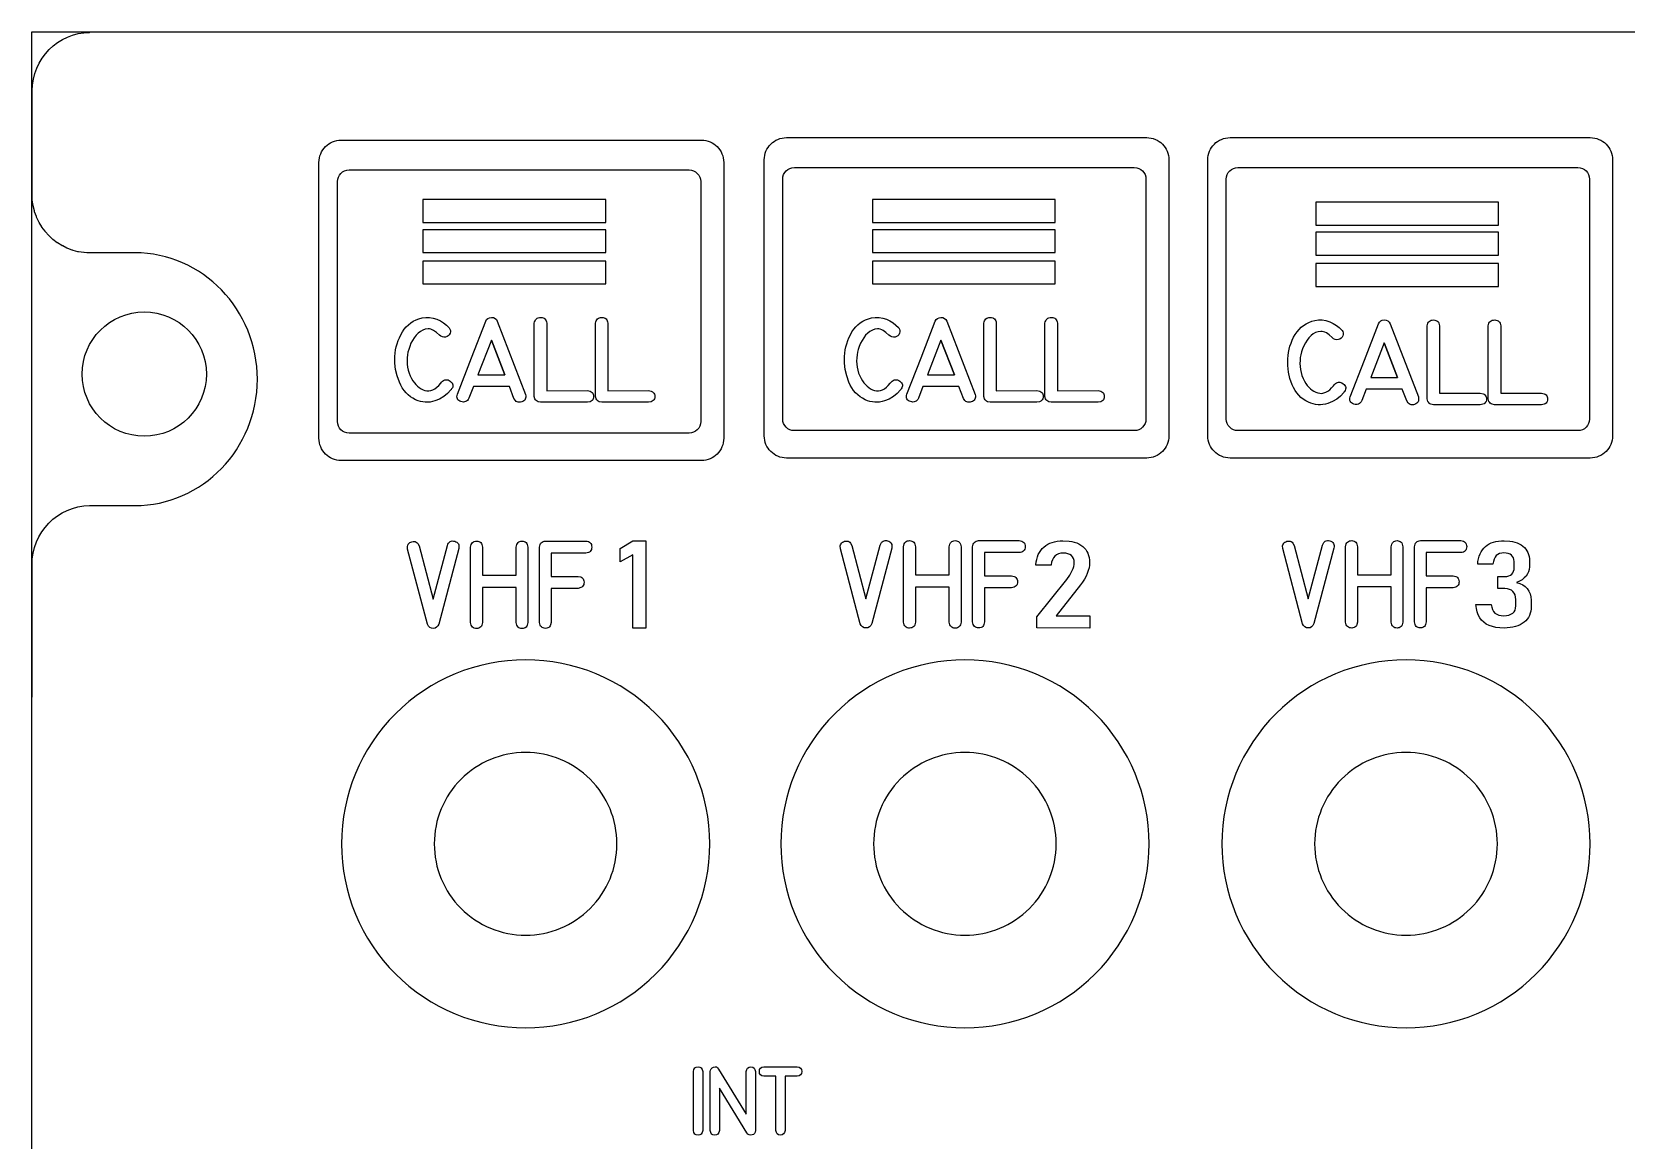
# Model space of a CAD drawing. Extents: x 27 to 704, y 10 to 614.
# Drawn here: x 559.3 to 623.1, y 569.1 to 613.5 of the extents above; entities that cross this region are included whole.
import ezdxf

# ---------------------------------------------------------------- set-up
doc = ezdxf.new("R2010")
doc.units = 0
for name, color, linetype in [('_BACKPANEL', 5, 'CONTINUOUS'), ('_ENGRAVING', 105, 'CONTINUOUS'), ('_LABELS', 30, 'CONTINUOUS'), ('_TOPLAYER', 1, 'CONTINUOUS')]:
    doc.layers.add(name, color=color, linetype=linetype)

msp = doc.modelspace()

# ---------------------------------------------------------------- linework, layer by layer
at = {"layer": '_BACKPANEL'}
for points in [[(704.251, 555.656), (704.251, 537.553), (704.251, 527.854), (559.251, 527.854), (559.251, 537.553), (559.251, 556.036), (559.251, 573.895), (559.251, 589.238), (559.251, 598.937), (559.251, 608.636), (559.251, 613.485), (704.251, 613.485), (704.251, 608.636), (704.251, 598.937), (704.251, 589.238), (704.251, 574.845)], [(571.639, 609.15), (586.06, 609.15), (586.151, 609.146), (586.24, 609.132), (586.326, 609.11), (586.408, 609.08), (586.486, 609.043), (586.559, 608.998), (586.628, 608.946), (586.692, 608.889), (586.749, 608.825), (586.801, 608.757), (586.845, 608.683), (586.883, 608.605), (586.913, 608.523), (586.935, 608.437), (586.949, 608.349), (586.953, 608.257), (586.953, 597.206), (586.949, 597.115), (586.935, 597.026), (586.913, 596.941), (586.883, 596.859), (586.845, 596.781), (586.801, 596.707), (586.749, 596.638), (586.692, 596.575), (586.628, 596.517), (586.559, 596.466), (586.486, 596.421), (586.408, 596.384), (586.326, 596.354), (586.24, 596.332), (586.151, 596.318), (586.06, 596.313), (571.639, 596.313), (571.548, 596.318), (571.459, 596.332), (571.373, 596.354), (571.291, 596.384), (571.213, 596.421), (571.14, 596.466), (571.071, 596.517), (571.008, 596.575), (570.95, 596.638), (570.899, 596.707), (570.854, 596.781), (570.816, 596.859), (570.786, 596.941), (570.764, 597.026), (570.751, 597.115), (570.746, 597.206), (570.746, 608.257), (570.751, 608.349), (570.764, 608.437), (570.786, 608.523), (570.816, 608.605), (570.854, 608.683), (570.899, 608.757), (570.95, 608.825), (571.008, 608.889), (571.071, 608.946), (571.14, 608.998), (571.213, 609.043), (571.291, 609.08), (571.373, 609.11), (571.459, 609.132), (571.548, 609.146)], [(589.468, 609.251), (603.889, 609.251), (603.98, 609.246), (604.069, 609.232), (604.155, 609.21), (604.237, 609.18), (604.315, 609.143), (604.388, 609.098), (604.457, 609.047), (604.521, 608.989), (604.578, 608.926), (604.63, 608.857), (604.674, 608.783), (604.712, 608.705), (604.742, 608.623), (604.764, 608.537), (604.778, 608.449), (604.782, 608.358), (604.782, 597.307), (604.778, 597.215), (604.764, 597.127), (604.742, 597.041), (604.712, 596.959), (604.674, 596.881), (604.63, 596.807), (604.578, 596.739), (604.521, 596.675), (604.457, 596.618), (604.388, 596.566), (604.315, 596.521), (604.237, 596.484), (604.155, 596.454), (604.069, 596.432), (603.98, 596.418), (603.889, 596.414), (589.468, 596.414), (589.377, 596.418), (589.288, 596.432), (589.202, 596.454), (589.12, 596.484), (589.042, 596.521), (588.969, 596.566), (588.9, 596.618), (588.837, 596.675), (588.779, 596.739), (588.728, 596.807), (588.683, 596.881), (588.645, 596.959), (588.615, 597.041), (588.593, 597.127), (588.58, 597.215), (588.575, 597.307), (588.575, 608.358), (588.58, 608.449), (588.593, 608.537), (588.615, 608.623), (588.645, 608.705), (588.683, 608.783), (588.728, 608.857), (588.779, 608.926), (588.837, 608.989), (588.9, 609.047), (588.969, 609.098), (589.042, 609.143), (589.12, 609.18), (589.202, 609.21), (589.288, 609.232), (589.377, 609.246)], [(607.23, 609.251), (621.651, 609.251), (621.742, 609.246), (621.831, 609.232), (621.917, 609.21), (621.999, 609.18), (622.077, 609.143), (622.15, 609.098), (622.219, 609.047), (622.283, 608.989), (622.34, 608.926), (622.392, 608.857), (622.436, 608.783), (622.474, 608.705), (622.504, 608.623), (622.526, 608.537), (622.54, 608.449), (622.544, 608.358), (622.544, 597.307), (622.54, 597.215), (622.526, 597.127), (622.504, 597.041), (622.474, 596.959), (622.436, 596.881), (622.392, 596.807), (622.34, 596.739), (622.283, 596.675), (622.219, 596.618), (622.15, 596.566), (622.077, 596.521), (621.999, 596.484), (621.917, 596.454), (621.831, 596.432), (621.742, 596.418), (621.651, 596.414), (607.23, 596.414), (607.139, 596.418), (607.05, 596.432), (606.964, 596.454), (606.882, 596.484), (606.804, 596.521), (606.731, 596.566), (606.662, 596.618), (606.599, 596.675), (606.541, 596.739), (606.49, 596.807), (606.445, 596.881), (606.407, 596.959), (606.377, 597.041), (606.355, 597.127), (606.342, 597.215), (606.337, 597.307), (606.337, 608.358), (606.342, 608.449), (606.355, 608.537), (606.377, 608.623), (606.407, 608.705), (606.445, 608.783), (606.49, 608.857), (606.541, 608.926), (606.599, 608.989), (606.662, 609.047), (606.731, 609.098), (606.804, 609.143), (606.882, 609.18), (606.964, 609.21), (607.05, 609.232), (607.139, 609.246)], [(561.263, 599.776), (561.276, 600.03), (561.313, 600.277), (561.375, 600.516), (561.458, 600.744), (561.563, 600.962), (561.688, 601.167), (561.831, 601.358), (561.992, 601.535), (562.168, 601.696), (562.36, 601.839), (562.565, 601.964), (562.782, 602.068), (563.011, 602.152), (563.25, 602.213), (563.497, 602.251), (563.751, 602.264), (564.005, 602.251), (564.252, 602.213), (564.491, 602.152), (564.719, 602.068), (564.937, 601.964), (565.142, 601.839), (565.334, 601.696), (565.51, 601.535), (565.671, 601.358), (565.814, 601.167), (565.939, 600.962), (566.044, 600.744), (566.127, 600.516), (566.189, 600.277), (566.226, 600.03), (566.239, 599.776), (566.226, 599.521), (566.189, 599.274), (566.127, 599.036), (566.044, 598.807), (565.939, 598.59), (565.814, 598.385), (565.671, 598.193), (565.51, 598.016), (565.334, 597.856), (565.142, 597.713), (564.937, 597.588), (564.719, 597.483), (564.491, 597.399), (564.252, 597.338), (564.005, 597.3), (563.751, 597.288), (563.497, 597.3), (563.25, 597.338), (563.011, 597.399), (562.782, 597.483), (562.565, 597.588), (562.36, 597.713), (562.168, 597.856), (561.992, 598.016), (561.831, 598.193), (561.688, 598.385), (561.563, 598.59), (561.458, 598.807), (561.375, 599.036), (561.313, 599.274), (561.276, 599.521)]]:
    msp.add_lwpolyline(points, close=True, dxfattribs=at)
for points in [[(579.02, 584.617, 0.414214), (575.362, 580.959, 0.414214), (579.02, 577.301, 0.414214), (582.678, 580.959, 0.414214)], [(596.611, 584.617, 0.414214), (592.953, 580.959, 0.414214), (596.611, 577.301, 0.414214), (600.269, 580.959, 0.414214)], [(614.273, 584.617, 0.414214), (610.615, 580.959, 0.414214), (614.273, 577.301, 0.414214), (617.931, 580.959, 0.414214)]]:
    msp.add_lwpolyline(points, format="xyb", close=True, dxfattribs=at)
at = {"layer": '_ENGRAVING'}
for points in [[(574.296, 592.765), (574.295, 592.875), (574.305, 592.921), (574.323, 592.961), (574.347, 592.995), (574.38, 593.024), (574.419, 593.046), (574.466, 593.063), (574.515, 593.072), (574.56, 593.073), (574.601, 593.064), (574.639, 593.047), (574.673, 593.021), (574.704, 592.986), (574.754, 592.89), (575.319, 590.757), (575.888, 592.911), (575.911, 592.964), (575.939, 593.008), (575.97, 593.043), (576.005, 593.068), (576.044, 593.085), (576.086, 593.092), (576.133, 593.09), (576.183, 593.079), (576.232, 593.061), (576.272, 593.037), (576.304, 593.009), (576.328, 592.975), (576.345, 592.935), (576.353, 592.891), (576.353, 592.841), (576.344, 592.786), (575.546, 589.765), (575.507, 589.688), (575.456, 589.633), (575.394, 589.6), (575.321, 589.588), (575.247, 589.599), (575.185, 589.63), (575.133, 589.684), (575.091, 589.758)], [(576.816, 589.823), (576.816, 592.846), (576.844, 592.953), (576.867, 592.995), (576.895, 593.029), (576.928, 593.056), (576.967, 593.074), (577.011, 593.085), (577.061, 593.088), (577.11, 593.083), (577.154, 593.071), (577.191, 593.052), (577.223, 593.025), (577.248, 592.991), (577.268, 592.95), (577.289, 592.846), (577.289, 591.716), (578.64, 591.716), (578.64, 592.846), (578.668, 592.951), (578.689, 592.993), (578.717, 593.027), (578.749, 593.053), (578.786, 593.072), (578.829, 593.084), (578.877, 593.088), (578.925, 593.084), (578.968, 593.073), (579.005, 593.054), (579.038, 593.028), (579.065, 592.994), (579.087, 592.952), (579.116, 592.846), (579.116, 589.823), (579.087, 589.718), (579.065, 589.677), (579.038, 589.643), (579.005, 589.617), (578.968, 589.598), (578.925, 589.587), (578.877, 589.583), (578.829, 589.587), (578.786, 589.599), (578.749, 589.617), (578.717, 589.644), (578.689, 589.677), (578.668, 589.719), (578.64, 589.823), (578.64, 591.23), (577.289, 591.23), (577.289, 589.823), (577.268, 589.72), (577.248, 589.679), (577.223, 589.646), (577.191, 589.619), (577.154, 589.6), (577.11, 589.589), (577.061, 589.584), (577.011, 589.587), (576.967, 589.598), (576.928, 589.616), (576.895, 589.642), (576.867, 589.676), (576.844, 589.717)], [(579.572, 589.83), (579.572, 592.846), (579.599, 592.946), (579.62, 592.986), (579.647, 593.019), (579.68, 593.046), (579.718, 593.067), (579.761, 593.081), (579.811, 593.089), (581.435, 593.089), (581.489, 593.081), (581.537, 593.066), (581.577, 593.046), (581.61, 593.019), (581.635, 592.985), (581.653, 592.945), (581.664, 592.899), (581.668, 592.847), (581.664, 592.794), (581.653, 592.748), (581.635, 592.709), (581.609, 592.676), (581.575, 592.649), (581.535, 592.629), (581.487, 592.615), (581.431, 592.608), (580.044, 592.608), (580.044, 591.673), (581.126, 591.673), (581.227, 591.652), (581.268, 591.633), (581.3, 591.607), (581.326, 591.575), (581.345, 591.537), (581.356, 591.493), (581.361, 591.442), (581.358, 591.392), (581.347, 591.347), (581.329, 591.307), (581.304, 591.273), (581.271, 591.245), (581.23, 591.222), (581.126, 591.193), (580.044, 591.193), (580.044, 589.83), (580.023, 589.727), (580.004, 589.686), (579.979, 589.652), (579.947, 589.626), (579.91, 589.607), (579.866, 589.595), (579.816, 589.591), (579.767, 589.594), (579.722, 589.605), (579.683, 589.623), (579.65, 589.649), (579.622, 589.683), (579.6, 589.724)], [(583.832, 589.604), (583.309, 589.604), (583.309, 592.534), (582.808, 592.253), (582.808, 592.792), (583.309, 593.099), (583.832, 593.099)], [(591.623, 592.782), (591.622, 592.892), (591.632, 592.938), (591.65, 592.978), (591.675, 593.012), (591.707, 593.041), (591.747, 593.063), (591.794, 593.08), (591.843, 593.089), (591.888, 593.089), (591.93, 593.081), (591.968, 593.064), (592.002, 593.038), (592.032, 593.003), (592.083, 592.907), (592.65, 590.774), (593.221, 592.928), (593.244, 592.981), (593.272, 593.025), (593.303, 593.059), (593.338, 593.085), (593.377, 593.102), (593.42, 593.109), (593.467, 593.107), (593.517, 593.096), (593.566, 593.078), (593.606, 593.054), (593.639, 593.025), (593.663, 592.991), (593.679, 592.952), (593.687, 592.908), (593.687, 592.858), (593.679, 592.803), (592.878, 589.782), (592.838, 589.705), (592.787, 589.65), (592.725, 589.617), (592.652, 589.605), (592.578, 589.616), (592.515, 589.647), (592.463, 589.701), (592.421, 589.775)], [(594.152, 589.84), (594.152, 592.863), (594.181, 592.97), (594.203, 593.012), (594.231, 593.046), (594.265, 593.072), (594.304, 593.091), (594.348, 593.102), (594.398, 593.104), (594.448, 593.1), (594.491, 593.088), (594.529, 593.068), (594.561, 593.042), (594.586, 593.008), (594.606, 592.967), (594.627, 592.863), (594.627, 591.733), (595.983, 591.733), (595.983, 592.863), (596.011, 592.968), (596.033, 593.01), (596.06, 593.044), (596.092, 593.07), (596.13, 593.089), (596.173, 593.101), (596.221, 593.104), (596.269, 593.101), (596.312, 593.09), (596.35, 593.071), (596.383, 593.044), (596.41, 593.01), (596.432, 592.969), (596.461, 592.863), (596.461, 589.84), (596.432, 589.735), (596.41, 589.694), (596.383, 589.66), (596.35, 589.634), (596.312, 589.615), (596.269, 589.604), (596.221, 589.6), (596.173, 589.604), (596.13, 589.616), (596.092, 589.634), (596.06, 589.661), (596.033, 589.694), (596.011, 589.736), (595.983, 589.84), (595.983, 591.247), (594.627, 591.247), (594.627, 589.84), (594.606, 589.737), (594.586, 589.696), (594.561, 589.663), (594.529, 589.636), (594.491, 589.617), (594.448, 589.606), (594.398, 589.601), (594.348, 589.604), (594.304, 589.615), (594.265, 589.633), (594.231, 589.659), (594.203, 589.693), (594.181, 589.734)], [(596.919, 589.847), (596.919, 592.863), (596.945, 592.962), (596.967, 593.003), (596.994, 593.036), (597.027, 593.063), (597.065, 593.084), (597.109, 593.098), (597.158, 593.105), (598.788, 593.105), (598.843, 593.097), (598.891, 593.083), (598.931, 593.063), (598.964, 593.035), (598.99, 593.002), (599.008, 592.962), (599.019, 592.916), (599.022, 592.863), (599.019, 592.811), (599.008, 592.765), (598.989, 592.725), (598.963, 592.692), (598.93, 592.666), (598.889, 592.646), (598.841, 592.632), (598.785, 592.625), (597.392, 592.625), (597.392, 591.69), (598.479, 591.69), (598.58, 591.669), (598.621, 591.65), (598.654, 591.624), (598.68, 591.592), (598.698, 591.554), (598.71, 591.51), (598.714, 591.459), (598.711, 591.409), (598.701, 591.363), (598.683, 591.324), (598.657, 591.29), (598.624, 591.262), (598.583, 591.239), (598.479, 591.21), (597.392, 591.21), (597.392, 589.847), (597.372, 589.744), (597.352, 589.703), (597.327, 589.669), (597.295, 589.643), (597.258, 589.624), (597.214, 589.612), (597.164, 589.608), (597.114, 589.611), (597.07, 589.622), (597.031, 589.64), (596.997, 589.666), (596.969, 589.7), (596.947, 589.741)], [(600.536, 593.098), (600.779, 593.084), (600.89, 593.066), (600.992, 593.041), (601.088, 593.01), (601.175, 592.971), (601.255, 592.925), (601.327, 592.872), (601.392, 592.813), (601.448, 592.748), (601.496, 592.676), (601.535, 592.599), (601.565, 592.515), (601.587, 592.424), (601.6, 592.328), (601.604, 592.225), (601.604, 592.218), (601.598, 592.118), (601.581, 592.013), (601.552, 591.905), (601.512, 591.792), (601.46, 591.678), (601.398, 591.563), (601.325, 591.447), (601.241, 591.331), (600.267, 590.092), (601.615, 590.092), (601.615, 589.604), (599.49, 589.605), (599.49, 590.052), (600.692, 591.545), (600.818, 591.727), (600.911, 591.902), (600.944, 591.987), (600.967, 592.067), (600.981, 592.144), (600.986, 592.216), (600.986, 592.225), (600.979, 592.312), (600.958, 592.389), (600.923, 592.454), (600.874, 592.508), (600.812, 592.551), (600.737, 592.581), (600.65, 592.6), (600.55, 592.606), (600.449, 592.598), (600.359, 592.575), (600.28, 592.537), (600.211, 592.484), (600.155, 592.418), (600.113, 592.338), (600.084, 592.244), (600.069, 592.137), (600.069, 592.12), (599.45, 592.12), (599.45, 592.137), (599.464, 592.25), (599.485, 592.355), (599.514, 592.455), (599.55, 592.547), (599.594, 592.632), (599.646, 592.711), (599.705, 592.783), (599.772, 592.848), (599.846, 592.907), (599.926, 592.958), (600.012, 593), (600.104, 593.036), (600.203, 593.063), (600.308, 593.082), (600.419, 593.094)], [(609.334, 592.783), (609.333, 592.892), (609.343, 592.938), (609.361, 592.978), (609.386, 593.013), (609.418, 593.041), (609.458, 593.063), (609.505, 593.08), (609.553, 593.089), (609.598, 593.09), (609.64, 593.081), (609.678, 593.064), (609.712, 593.038), (609.742, 593.003), (609.792, 592.907), (610.357, 590.775), (610.926, 592.928), (610.949, 592.981), (610.976, 593.025), (611.007, 593.06), (611.042, 593.085), (611.081, 593.102), (611.124, 593.109), (611.171, 593.107), (611.221, 593.096), (611.269, 593.078), (611.31, 593.055), (611.342, 593.026), (611.366, 592.992), (611.382, 592.953), (611.39, 592.908), (611.39, 592.858), (611.382, 592.803), (610.584, 589.784), (610.545, 589.707), (610.494, 589.652), (610.432, 589.618), (610.359, 589.607), (610.286, 589.617), (610.223, 589.649), (610.171, 589.702), (610.129, 589.777)], [(611.853, 589.842), (611.853, 592.863), (611.882, 592.97), (611.904, 593.012), (611.932, 593.046), (611.965, 593.073), (612.004, 593.091), (612.048, 593.102), (612.098, 593.105), (612.147, 593.1), (612.191, 593.088), (612.228, 593.069), (612.26, 593.042), (612.285, 593.008), (612.305, 592.967), (612.326, 592.863), (612.326, 591.734), (613.676, 591.734), (613.676, 592.863), (613.704, 592.968), (613.726, 593.01), (613.753, 593.044), (613.785, 593.07), (613.823, 593.089), (613.865, 593.101), (613.913, 593.105), (613.961, 593.101), (614.004, 593.09), (614.042, 593.071), (614.074, 593.045), (614.101, 593.011), (614.124, 592.969), (614.152, 592.863), (614.152, 589.842), (614.124, 589.737), (614.101, 589.695), (614.074, 589.662), (614.042, 589.635), (614.004, 589.617), (613.961, 589.605), (613.913, 589.602), (613.865, 589.606), (613.823, 589.617), (613.785, 589.636), (613.753, 589.662), (613.726, 589.696), (613.704, 589.737), (613.676, 589.842), (613.676, 591.248), (612.326, 591.248), (612.326, 589.842), (612.305, 589.739), (612.285, 589.698), (612.26, 589.664), (612.228, 589.638), (612.191, 589.619), (612.147, 589.607), (612.098, 589.603), (612.048, 589.606), (612.004, 589.616), (611.965, 589.635), (611.932, 589.661), (611.904, 589.695), (611.882, 589.736)], [(614.608, 589.849), (614.608, 592.863), (614.635, 592.963), (614.656, 593.003), (614.683, 593.036), (614.716, 593.064), (614.754, 593.084), (614.797, 593.098), (614.847, 593.106), (616.47, 593.106), (616.525, 593.098), (616.572, 593.083), (616.612, 593.063), (616.645, 593.036), (616.67, 593.002), (616.688, 592.963), (616.699, 592.916), (616.703, 592.864), (616.699, 592.811), (616.688, 592.765), (616.67, 592.726), (616.644, 592.693), (616.611, 592.666), (616.57, 592.646), (616.522, 592.633), (616.467, 592.625), (615.08, 592.625), (615.08, 591.691), (616.161, 591.691), (616.263, 591.67), (616.303, 591.65), (616.336, 591.625), (616.361, 591.593), (616.38, 591.555), (616.392, 591.51), (616.396, 591.46), (616.393, 591.41), (616.383, 591.364), (616.365, 591.325), (616.339, 591.291), (616.306, 591.263), (616.265, 591.24), (616.161, 591.211), (615.08, 591.211), (615.08, 589.849), (615.059, 589.745), (615.04, 589.705), (615.014, 589.671), (614.983, 589.645), (614.946, 589.626), (614.902, 589.614), (614.852, 589.61), (614.803, 589.613), (614.758, 589.623), (614.719, 589.642), (614.686, 589.668), (614.658, 589.701), (614.636, 589.743)], [(618.209, 593.102), (618.436, 593.089), (618.539, 593.072), (618.635, 593.049), (618.724, 593.018), (618.807, 592.982), (618.883, 592.938), (618.951, 592.888), (619.013, 592.831), (619.067, 592.769), (619.112, 592.702), (619.149, 592.629), (619.178, 592.551), (619.199, 592.467), (619.211, 592.377), (619.215, 592.282), (619.215, 592.051), (619.207, 591.952), (619.182, 591.858), (619.14, 591.769), (619.081, 591.686), (619.006, 591.609), (618.918, 591.54), (618.817, 591.48), (618.701, 591.429), (618.831, 591.39), (618.946, 591.336), (619.045, 591.267), (619.128, 591.181), (619.196, 591.082), (619.244, 590.972), (619.273, 590.85), (619.283, 590.717), (619.283, 590.479), (619.278, 590.378), (619.265, 590.282), (619.243, 590.193), (619.212, 590.109), (619.172, 590.031), (619.123, 589.959), (619.066, 589.893), (618.999, 589.833), (618.925, 589.779), (618.843, 589.733), (618.754, 589.694), (618.658, 589.662), (618.555, 589.637), (618.445, 589.619), (618.328, 589.608), (618.204, 589.604), (618.204, 589.604), (618.033, 589.611), (617.876, 589.63), (617.733, 589.661), (617.603, 589.706), (617.487, 589.764), (617.386, 589.835), (617.299, 589.92), (617.226, 590.017), (617.167, 590.128), (617.122, 590.253), (617.091, 590.391), (617.074, 590.543), (617.687, 590.543), (617.703, 590.434), (617.733, 590.34), (617.776, 590.263), (617.833, 590.201), (617.903, 590.154), (617.985, 590.121), (618.081, 590.101), (618.19, 590.095), (618.297, 590.101), (618.392, 590.121), (618.474, 590.153), (618.544, 590.198), (618.599, 590.257), (618.639, 590.325), (618.662, 590.404), (618.67, 590.493), (618.67, 590.743), (618.663, 590.842), (618.641, 590.929), (618.605, 591.003), (618.555, 591.066), (618.492, 591.116), (618.417, 591.152), (618.33, 591.174), (618.232, 591.181), (617.943, 591.181), (617.943, 591.665), (618.232, 591.665), (618.315, 591.67), (618.389, 591.688), (618.452, 591.718), (618.505, 591.759), (618.548, 591.812), (618.578, 591.875), (618.597, 591.949), (618.603, 592.032), (618.603, 592.273), (618.596, 592.349), (618.576, 592.416), (618.543, 592.474), (618.496, 592.522), (618.438, 592.562), (618.369, 592.59), (618.288, 592.606), (618.195, 592.612), (618.104, 592.605), (618.022, 592.585), (617.95, 592.551), (617.889, 592.504), (617.839, 592.441), (617.8, 592.363), (617.771, 592.268), (617.751, 592.157), (617.142, 592.157), (617.155, 592.273), (617.176, 592.381), (617.204, 592.481), (617.239, 592.574), (617.281, 592.659), (617.33, 592.737), (617.387, 592.807), (617.451, 592.869), (617.522, 592.924), (617.599, 592.971), (617.684, 593.011), (617.775, 593.044), (617.874, 593.069), (617.979, 593.088), (618.091, 593.099)], [(586.111, 569.474), (586.088, 569.391), (586.049, 569.332), (585.995, 569.297), (585.924, 569.286), (585.853, 569.298), (585.798, 569.333), (585.76, 569.392), (585.738, 569.474), (585.738, 571.838), (585.76, 571.92), (585.798, 571.979), (585.853, 572.015), (585.924, 572.027), (585.995, 572.015), (586.049, 571.98), (586.088, 571.921), (586.111, 571.838)], [(588.221, 569.474), (588.213, 569.41), (588.188, 569.359), (588.146, 569.321), (588.088, 569.295), (588.025, 569.286), (587.969, 569.296), (587.921, 569.326), (587.881, 569.375), (586.779, 571.176), (586.779, 569.474), (586.756, 569.392), (586.718, 569.333), (586.663, 569.298), (586.593, 569.286), (586.523, 569.298), (586.469, 569.333), (586.431, 569.392), (586.409, 569.474), (586.409, 571.835), (586.425, 571.898), (586.453, 571.95), (586.495, 571.99), (586.548, 572.018), (586.606, 572.029), (586.659, 572.019), (586.706, 571.988), (586.749, 571.935), (587.851, 570.131), (587.851, 571.835), (587.872, 571.918), (587.911, 571.978), (587.968, 572.013), (588.042, 572.024), (588.115, 572.012), (588.17, 571.976), (588.205, 571.917), (588.221, 571.835)], [(589.044, 569.476), (589.044, 571.65), (588.562, 571.65), (588.482, 571.668), (588.425, 571.705), (588.39, 571.762), (588.379, 571.838), (588.391, 571.915), (588.425, 571.972), (588.482, 572.01), (588.562, 572.027), (589.894, 572.027), (589.973, 572.01), (590.03, 571.973), (590.064, 571.916), (590.076, 571.838), (590.065, 571.761), (590.031, 571.704), (589.974, 571.667), (589.894, 571.65), (589.414, 571.65), (589.414, 569.476), (589.391, 569.393), (589.35, 569.335), (589.294, 569.3), (589.22, 569.289), (589.148, 569.302), (589.095, 569.337), (589.06, 569.395)]]:
    msp.add_lwpolyline(points, close=True, dxfattribs=at)
at = {"layer": '_LABELS'}
for points in [[(574.91, 605.848), (582.226, 605.848), (582.226, 606.764), (574.91, 606.764)], [(592.91, 605.848), (600.226, 605.848), (600.226, 606.764), (592.91, 606.764)], [(610.66, 605.748), (617.976, 605.748), (617.976, 606.664), (610.66, 606.664)], [(574.91, 604.641), (582.226, 604.641), (582.226, 605.556), (574.91, 605.556)], [(592.91, 604.641), (600.226, 604.641), (600.226, 605.556), (592.91, 605.556)], [(610.66, 604.541), (617.976, 604.541), (617.976, 605.456), (610.66, 605.456)], [(574.91, 603.391), (582.226, 603.391), (582.226, 604.306), (574.91, 604.306)], [(592.91, 603.391), (600.226, 603.391), (600.226, 604.306), (592.91, 604.306)], [(610.66, 603.291), (617.976, 603.291), (617.976, 604.206), (610.66, 604.206)], [(576.059, 599.182), (576.043, 599.16), (576.034, 599.149), (576.027, 599.139), (575.896, 598.997), (575.747, 598.876), (575.579, 598.778), (575.392, 598.702), (575.294, 598.674), (575.196, 598.656), (575.098, 598.648), (575.001, 598.649), (574.905, 598.66), (574.808, 598.68), (574.712, 598.71), (574.617, 598.749), (574.51, 598.806), (574.41, 598.871), (574.317, 598.945), (574.232, 599.029), (574.155, 599.121), (574.084, 599.222), (574.021, 599.333), (573.966, 599.452), (573.877, 599.702), (573.817, 599.957), (573.788, 600.217), (573.787, 600.482), (573.798, 600.615), (573.817, 600.744), (573.843, 600.871), (573.877, 600.995), (573.918, 601.117), (573.967, 601.235), (574.024, 601.351), (574.088, 601.464), (574.159, 601.571), (574.239, 601.667), (574.326, 601.753), (574.42, 601.828), (574.522, 601.893), (574.632, 601.947), (574.75, 601.991), (574.875, 602.025), (575.023, 602.046), (575.171, 602.044), (575.319, 602.019), (575.467, 601.971), (575.608, 601.906), (575.735, 601.828), (575.85, 601.739), (575.951, 601.638), (575.96, 601.627), (575.992, 601.576), (576.009, 601.523), (576.009, 601.467), (575.993, 601.409), (575.965, 601.355), (575.926, 601.313), (575.877, 601.281), (575.818, 601.261), (575.752, 601.253), (575.688, 601.263), (575.626, 601.291), (575.568, 601.337), (575.45, 601.449), (575.335, 601.528), (575.278, 601.555), (575.222, 601.574), (575.167, 601.584), (575.112, 601.585), (575.005, 601.571), (574.904, 601.538), (574.809, 601.487), (574.719, 601.416), (574.636, 601.331), (574.561, 601.235), (574.492, 601.127), (574.431, 601.009), (574.379, 600.886), (574.339, 600.768), (574.309, 600.653), (574.29, 600.543), (574.278, 600.422), (574.276, 600.3), (574.282, 600.178), (574.296, 600.056), (574.32, 599.936), (574.355, 599.819), (574.4, 599.706), (574.456, 599.596), (574.511, 599.506), (574.569, 599.425), (574.631, 599.353), (574.696, 599.289), (574.764, 599.234), (574.836, 599.188), (574.912, 599.151), (574.991, 599.123), (575.071, 599.107), (575.151, 599.105), (575.23, 599.119), (575.309, 599.148), (575.388, 599.191), (575.466, 599.25), (575.543, 599.324), (575.621, 599.412), (575.654, 599.455), (575.696, 599.494), (575.738, 599.522), (575.781, 599.541), (575.825, 599.551), (575.869, 599.55), (575.914, 599.54), (575.959, 599.52), (576.005, 599.491), (576.046, 599.456), (576.077, 599.42), (576.099, 599.383), (576.111, 599.345), (576.112, 599.306), (576.104, 599.266), (576.087, 599.224)], [(576.287, 598.971), (576.854, 600.433), (577.422, 601.894), (577.458, 601.96), (577.509, 602.007), (577.574, 602.036), (577.653, 602.046), (577.733, 602.037), (577.798, 602.009), (577.849, 601.961), (577.886, 601.894), (579.019, 598.963), (579.028, 598.907), (579.029, 598.857), (579.022, 598.811), (579.007, 598.771), (578.984, 598.736), (578.953, 598.706), (578.914, 598.681), (578.867, 598.661), (578.817, 598.649), (578.77, 598.645), (578.726, 598.649), (578.685, 598.662), (578.647, 598.684), (578.612, 598.714), (578.551, 598.801), (578.369, 599.275), (576.929, 599.275), (576.752, 598.812), (576.722, 598.764), (576.689, 598.725), (576.654, 598.695), (576.615, 598.674), (576.573, 598.661), (576.529, 598.657), (576.481, 598.662), (576.43, 598.676), (576.382, 598.696), (576.343, 598.721), (576.312, 598.751), (576.29, 598.786), (576.277, 598.825), (576.272, 598.869), (576.275, 598.918)], [(579.618, 598.65), (579.521, 598.669), (579.481, 598.688), (579.447, 598.714), (579.418, 598.746), (579.395, 598.784), (579.367, 598.88), (579.367, 601.811), (579.379, 601.867), (579.397, 601.915), (579.421, 601.956), (579.45, 601.989), (579.485, 602.014), (579.526, 602.032), (579.573, 602.043), (579.625, 602.045), (579.677, 602.041), (579.723, 602.029), (579.762, 602.01), (579.796, 601.985), (579.822, 601.952), (579.843, 601.912), (579.857, 601.865), (579.865, 601.811), (579.865, 599.112), (581.496, 599.114), (581.606, 599.089), (581.649, 599.068), (581.684, 599.041), (581.711, 599.009), (581.73, 598.97), (581.741, 598.926), (581.745, 598.876), (581.74, 598.826), (581.728, 598.783), (581.708, 598.745), (581.681, 598.714), (581.646, 598.689), (581.603, 598.67), (581.494, 598.65)], [(582.066, 598.65), (581.969, 598.669), (581.929, 598.688), (581.895, 598.714), (581.866, 598.746), (581.843, 598.784), (581.815, 598.88), (581.815, 601.811), (581.827, 601.867), (581.845, 601.915), (581.869, 601.956), (581.898, 601.989), (581.933, 602.014), (581.974, 602.032), (582.021, 602.043), (582.073, 602.045), (582.125, 602.041), (582.171, 602.029), (582.211, 602.01), (582.244, 601.985), (582.271, 601.952), (582.291, 601.912), (582.305, 601.865), (582.313, 601.811), (582.313, 599.112), (583.944, 599.114), (584.054, 599.089), (584.097, 599.068), (584.132, 599.041), (584.159, 599.009), (584.178, 598.97), (584.189, 598.926), (584.193, 598.876), (584.188, 598.826), (584.176, 598.783), (584.156, 598.745), (584.129, 598.714), (584.094, 598.689), (584.051, 598.67), (583.943, 598.65)], [(594.059, 599.182), (594.043, 599.16), (594.034, 599.149), (594.027, 599.139), (593.896, 598.997), (593.747, 598.876), (593.579, 598.778), (593.392, 598.702), (593.294, 598.674), (593.196, 598.656), (593.098, 598.648), (593.001, 598.649), (592.905, 598.66), (592.808, 598.68), (592.712, 598.71), (592.617, 598.749), (592.51, 598.806), (592.41, 598.871), (592.317, 598.945), (592.232, 599.029), (592.155, 599.121), (592.084, 599.222), (592.021, 599.333), (591.966, 599.452), (591.877, 599.702), (591.817, 599.957), (591.788, 600.217), (591.787, 600.482), (591.798, 600.615), (591.817, 600.744), (591.843, 600.871), (591.877, 600.995), (591.918, 601.117), (591.967, 601.235), (592.024, 601.351), (592.088, 601.464), (592.159, 601.571), (592.239, 601.667), (592.326, 601.753), (592.42, 601.828), (592.522, 601.893), (592.632, 601.947), (592.75, 601.991), (592.875, 602.025), (593.023, 602.046), (593.171, 602.044), (593.319, 602.019), (593.467, 601.971), (593.608, 601.906), (593.735, 601.828), (593.85, 601.739), (593.951, 601.638), (593.96, 601.627), (593.992, 601.576), (594.009, 601.523), (594.009, 601.467), (593.993, 601.409), (593.965, 601.355), (593.926, 601.313), (593.877, 601.281), (593.818, 601.261), (593.752, 601.253), (593.688, 601.263), (593.626, 601.291), (593.568, 601.337), (593.45, 601.449), (593.335, 601.528), (593.278, 601.555), (593.222, 601.574), (593.167, 601.584), (593.112, 601.585), (593.005, 601.571), (592.904, 601.538), (592.809, 601.487), (592.719, 601.416), (592.636, 601.331), (592.561, 601.235), (592.492, 601.127), (592.431, 601.009), (592.379, 600.886), (592.339, 600.768), (592.309, 600.653), (592.29, 600.543), (592.278, 600.422), (592.276, 600.3), (592.282, 600.178), (592.296, 600.056), (592.32, 599.936), (592.355, 599.819), (592.4, 599.706), (592.456, 599.596), (592.511, 599.506), (592.569, 599.425), (592.631, 599.353), (592.696, 599.289), (592.764, 599.234), (592.836, 599.188), (592.912, 599.151), (592.991, 599.123), (593.071, 599.107), (593.151, 599.105), (593.23, 599.119), (593.309, 599.148), (593.388, 599.191), (593.466, 599.25), (593.543, 599.324), (593.621, 599.412), (593.654, 599.455), (593.696, 599.494), (593.738, 599.522), (593.781, 599.541), (593.825, 599.551), (593.869, 599.55), (593.914, 599.54), (593.959, 599.52), (594.005, 599.491), (594.046, 599.456), (594.077, 599.42), (594.099, 599.383), (594.111, 599.345), (594.112, 599.306), (594.104, 599.266), (594.087, 599.224)], [(594.287, 598.971), (594.854, 600.433), (595.422, 601.894), (595.458, 601.96), (595.509, 602.007), (595.574, 602.036), (595.653, 602.046), (595.733, 602.037), (595.798, 602.009), (595.849, 601.961), (595.886, 601.894), (597.019, 598.963), (597.028, 598.907), (597.029, 598.857), (597.022, 598.811), (597.007, 598.771), (596.984, 598.736), (596.953, 598.706), (596.914, 598.681), (596.867, 598.661), (596.817, 598.649), (596.77, 598.645), (596.726, 598.649), (596.685, 598.662), (596.647, 598.684), (596.612, 598.714), (596.551, 598.801), (596.369, 599.275), (594.929, 599.275), (594.752, 598.812), (594.722, 598.764), (594.689, 598.725), (594.654, 598.695), (594.615, 598.674), (594.573, 598.661), (594.529, 598.657), (594.481, 598.662), (594.43, 598.676), (594.382, 598.696), (594.343, 598.721), (594.312, 598.751), (594.29, 598.786), (594.277, 598.825), (594.272, 598.869), (594.275, 598.918)], [(597.618, 598.65), (597.521, 598.669), (597.481, 598.688), (597.447, 598.714), (597.418, 598.746), (597.395, 598.784), (597.367, 598.88), (597.367, 601.811), (597.379, 601.867), (597.397, 601.915), (597.421, 601.956), (597.45, 601.989), (597.485, 602.014), (597.526, 602.032), (597.573, 602.043), (597.625, 602.045), (597.677, 602.041), (597.723, 602.029), (597.762, 602.01), (597.796, 601.985), (597.822, 601.952), (597.843, 601.912), (597.857, 601.865), (597.865, 601.811), (597.865, 599.112), (599.496, 599.114), (599.606, 599.089), (599.649, 599.068), (599.684, 599.041), (599.711, 599.009), (599.73, 598.97), (599.741, 598.926), (599.745, 598.876), (599.74, 598.826), (599.728, 598.783), (599.708, 598.745), (599.681, 598.714), (599.646, 598.689), (599.603, 598.67), (599.494, 598.65)], [(600.066, 598.65), (599.969, 598.669), (599.929, 598.688), (599.895, 598.714), (599.866, 598.746), (599.843, 598.784), (599.815, 598.88), (599.815, 601.811), (599.827, 601.867), (599.845, 601.915), (599.869, 601.956), (599.898, 601.989), (599.933, 602.014), (599.974, 602.032), (600.021, 602.043), (600.073, 602.045), (600.125, 602.041), (600.171, 602.029), (600.211, 602.01), (600.244, 601.985), (600.271, 601.952), (600.291, 601.912), (600.305, 601.865), (600.313, 601.811), (600.313, 599.112), (601.944, 599.114), (602.054, 599.089), (602.097, 599.068), (602.132, 599.041), (602.159, 599.009), (602.178, 598.97), (602.189, 598.926), (602.193, 598.876), (602.188, 598.826), (602.176, 598.783), (602.156, 598.745), (602.129, 598.714), (602.094, 598.689), (602.051, 598.67), (601.943, 598.65)], [(611.809, 599.082), (611.793, 599.06), (611.784, 599.049), (611.777, 599.039), (611.646, 598.897), (611.497, 598.776), (611.329, 598.678), (611.142, 598.602), (611.044, 598.574), (610.946, 598.556), (610.848, 598.548), (610.751, 598.549), (610.655, 598.56), (610.558, 598.58), (610.462, 598.61), (610.367, 598.649), (610.26, 598.706), (610.16, 598.771), (610.067, 598.845), (609.982, 598.929), (609.905, 599.021), (609.834, 599.122), (609.771, 599.233), (609.716, 599.352), (609.627, 599.602), (609.567, 599.857), (609.538, 600.117), (609.537, 600.382), (609.548, 600.515), (609.567, 600.644), (609.593, 600.771), (609.627, 600.895), (609.668, 601.017), (609.717, 601.135), (609.774, 601.251), (609.838, 601.364), (609.909, 601.471), (609.989, 601.567), (610.076, 601.653), (610.17, 601.728), (610.272, 601.793), (610.382, 601.847), (610.5, 601.891), (610.625, 601.925), (610.773, 601.946), (610.921, 601.944), (611.069, 601.919), (611.217, 601.871), (611.358, 601.806), (611.485, 601.728), (611.6, 601.639), (611.701, 601.538), (611.71, 601.527), (611.742, 601.476), (611.759, 601.423), (611.759, 601.367), (611.743, 601.309), (611.715, 601.255), (611.676, 601.213), (611.627, 601.181), (611.568, 601.161), (611.502, 601.153), (611.438, 601.163), (611.376, 601.191), (611.318, 601.237), (611.2, 601.349), (611.085, 601.428), (611.028, 601.455), (610.972, 601.474), (610.917, 601.484), (610.862, 601.485), (610.755, 601.471), (610.654, 601.438), (610.559, 601.387), (610.469, 601.316), (610.386, 601.231), (610.311, 601.135), (610.242, 601.027), (610.181, 600.909), (610.129, 600.786), (610.089, 600.668), (610.059, 600.553), (610.04, 600.443), (610.028, 600.322), (610.026, 600.2), (610.032, 600.078), (610.046, 599.956), (610.07, 599.836), (610.105, 599.719), (610.15, 599.606), (610.206, 599.496), (610.261, 599.406), (610.319, 599.325), (610.381, 599.253), (610.446, 599.189), (610.514, 599.134), (610.586, 599.088), (610.662, 599.051), (610.741, 599.023), (610.821, 599.007), (610.901, 599.005), (610.98, 599.019), (611.059, 599.048), (611.138, 599.091), (611.216, 599.15), (611.293, 599.224), (611.371, 599.312), (611.404, 599.355), (611.446, 599.394), (611.488, 599.422), (611.531, 599.441), (611.575, 599.451), (611.619, 599.45), (611.664, 599.44), (611.709, 599.42), (611.755, 599.391), (611.796, 599.356), (611.827, 599.32), (611.849, 599.283), (611.861, 599.245), (611.862, 599.206), (611.854, 599.166), (611.837, 599.124)], [(612.037, 598.871), (612.604, 600.333), (613.172, 601.794), (613.208, 601.86), (613.259, 601.907), (613.324, 601.936), (613.403, 601.946), (613.483, 601.937), (613.548, 601.909), (613.599, 601.861), (613.636, 601.794), (614.769, 598.863), (614.778, 598.807), (614.779, 598.757), (614.772, 598.711), (614.757, 598.671), (614.734, 598.636), (614.703, 598.606), (614.664, 598.581), (614.617, 598.561), (614.567, 598.549), (614.52, 598.545), (614.476, 598.549), (614.435, 598.562), (614.397, 598.584), (614.362, 598.614), (614.301, 598.701), (614.119, 599.175), (612.679, 599.175), (612.502, 598.712), (612.472, 598.664), (612.439, 598.625), (612.404, 598.595), (612.365, 598.574), (612.323, 598.561), (612.279, 598.557), (612.231, 598.562), (612.18, 598.576), (612.132, 598.596), (612.093, 598.621), (612.062, 598.651), (612.04, 598.686), (612.027, 598.725), (612.022, 598.769), (612.025, 598.818)], [(615.368, 598.55), (615.271, 598.569), (615.231, 598.588), (615.197, 598.614), (615.168, 598.646), (615.145, 598.684), (615.117, 598.78), (615.117, 601.711), (615.129, 601.767), (615.147, 601.815), (615.171, 601.856), (615.2, 601.889), (615.235, 601.914), (615.276, 601.932), (615.323, 601.943), (615.375, 601.945), (615.427, 601.941), (615.473, 601.929), (615.512, 601.91), (615.546, 601.885), (615.572, 601.852), (615.593, 601.812), (615.607, 601.765), (615.615, 601.711), (615.615, 599.012), (617.246, 599.014), (617.356, 598.989), (617.399, 598.968), (617.434, 598.941), (617.461, 598.909), (617.48, 598.87), (617.491, 598.826), (617.495, 598.776), (617.49, 598.726), (617.478, 598.683), (617.458, 598.645), (617.431, 598.614), (617.396, 598.589), (617.353, 598.57), (617.244, 598.55)], [(617.816, 598.55), (617.719, 598.569), (617.679, 598.588), (617.645, 598.614), (617.616, 598.646), (617.593, 598.684), (617.565, 598.78), (617.565, 601.711), (617.577, 601.767), (617.595, 601.815), (617.619, 601.856), (617.648, 601.889), (617.683, 601.914), (617.724, 601.932), (617.771, 601.943), (617.823, 601.945), (617.875, 601.941), (617.921, 601.929), (617.961, 601.91), (617.994, 601.885), (618.021, 601.852), (618.041, 601.812), (618.055, 601.765), (618.063, 601.711), (618.063, 599.012), (619.694, 599.014), (619.804, 598.989), (619.847, 598.968), (619.882, 598.941), (619.909, 598.909), (619.928, 598.87), (619.939, 598.826), (619.943, 598.776), (619.938, 598.726), (619.926, 598.683), (619.906, 598.645), (619.879, 598.614), (619.844, 598.589), (619.801, 598.57), (619.693, 598.55)], [(578.188, 599.741), (577.651, 601.133), (577.111, 599.741)], [(577.651, 601.133), (578.188, 599.741)], [(596.188, 599.741), (595.651, 601.133), (595.111, 599.741)], [(595.651, 601.133), (596.188, 599.741)], [(613.938, 599.641), (613.401, 601.033), (612.861, 599.641)], [(613.401, 601.033), (613.938, 599.641)]]:
    msp.add_lwpolyline(points, close=True, dxfattribs=at)
at = {"layer": '_TOPLAYER'}
msp.add_lwpolyline([(559.252, 565.173), (559.252, 581.511), (559.256, 592.13), (559.268, 592.372), (559.303, 592.607), (559.359, 592.834), (559.437, 593.052), (559.534, 593.259), (559.649, 593.455), (559.782, 593.637), (559.93, 593.806), (560.094, 593.959), (560.271, 594.096), (560.462, 594.215), (560.663, 594.316), (560.875, 594.397), (561.096, 594.456), (561.325, 594.494), (561.561, 594.508), (563.374, 594.508), (563.626, 594.514), (563.875, 594.534), (564.121, 594.567), (564.362, 594.611), (564.6, 594.668), (564.833, 594.737), (565.061, 594.817), (565.283, 594.908), (565.501, 595.01), (565.712, 595.122), (565.918, 595.244), (566.117, 595.377), (566.309, 595.518), (566.494, 595.669), (566.672, 595.829), (566.843, 595.997), (567.005, 596.173), (567.159, 596.357), (567.305, 596.548), (567.442, 596.747), (567.569, 596.952), (567.687, 597.164), (567.796, 597.383), (567.894, 597.607), (567.982, 597.836), (568.059, 598.071), (568.125, 598.311), (568.18, 598.555), (568.223, 598.804), (568.254, 599.056), (568.273, 599.312), (568.279, 599.571), (568.273, 599.831), (568.254, 600.087), (568.223, 600.339), (568.18, 600.588), (568.125, 600.832), (568.059, 601.072), (567.982, 601.307), (567.894, 601.536), (567.796, 601.76), (567.687, 601.979), (567.569, 602.191), (567.442, 602.396), (567.305, 602.595), (567.159, 602.787), (567.005, 602.971), (566.843, 603.147), (566.672, 603.315), (566.494, 603.474), (566.309, 603.625), (566.117, 603.767), (565.918, 603.899), (565.712, 604.022), (565.501, 604.134), (565.283, 604.236), (565.061, 604.327), (564.833, 604.407), (564.6, 604.475), (564.362, 604.532), (564.121, 604.577), (563.875, 604.61), (563.626, 604.629), (563.374, 604.636), (561.572, 604.636), (561.457, 604.638), (561.342, 604.647), (561.33, 604.647), (561.12, 604.68), (561.094, 604.68), (560.899, 604.732), (560.883, 604.737), (560.867, 604.742), (560.689, 604.809), (560.653, 604.824), (560.485, 604.908), (560.475, 604.908), (560.464, 604.916), (560.451, 604.921), (560.276, 605.03), (560.271, 605.039), (560.266, 605.04), (560.094, 605.172), (559.938, 605.318), (559.927, 605.329), (559.788, 605.486), (559.778, 605.496), (559.654, 605.666), (559.644, 605.679), (559.542, 605.852), (559.527, 605.882), (559.442, 606.061), (559.435, 606.075), (559.43, 606.09), (559.362, 606.281), (559.357, 606.295), (559.352, 606.31), (559.301, 606.515), (559.301, 606.526), (559.268, 606.745), (559.268, 606.761), (559.257, 606.996), (559.257, 608.72), (559.257, 611.121), (559.272, 611.36), (559.309, 611.593), (559.368, 611.817), (559.447, 612.032), (559.545, 612.236), (559.661, 612.429), (559.794, 612.609), (559.943, 612.775), (560.106, 612.926), (560.282, 613.06), (560.471, 613.177), (560.672, 613.276), (560.882, 613.356), (561.101, 613.414), (561.328, 613.451), (561.561, 613.465), (561.571, 613.485), (701.97, 613.483)], dxfattribs=at)
for points in [[(571.952, 607.954), (585.565, 607.954), (585.659, 607.945), (585.746, 607.918), (585.825, 607.875), (585.894, 607.818), (585.951, 607.749), (585.994, 607.67), (586.021, 607.583), (586.03, 607.489), (586.03, 597.876), (586.021, 597.782), (585.994, 597.695), (585.951, 597.616), (585.894, 597.547), (585.825, 597.49), (585.746, 597.447), (585.659, 597.42), (585.565, 597.411), (571.952, 597.411), (571.858, 597.42), (571.771, 597.447), (571.692, 597.49), (571.623, 597.547), (571.566, 597.616), (571.523, 597.695), (571.496, 597.782), (571.487, 597.876), (571.487, 607.489), (571.496, 607.583), (571.523, 607.67), (571.566, 607.749), (571.623, 607.818), (571.692, 607.875), (571.771, 607.918), (571.858, 607.945)], [(589.781, 608.055), (603.394, 608.055), (603.488, 608.045), (603.575, 608.018), (603.654, 607.975), (603.723, 607.918), (603.78, 607.849), (603.823, 607.77), (603.85, 607.683), (603.859, 607.589), (603.859, 597.976), (603.85, 597.882), (603.823, 597.795), (603.78, 597.716), (603.723, 597.647), (603.654, 597.59), (603.575, 597.547), (603.488, 597.52), (603.394, 597.511), (589.781, 597.511), (589.687, 597.52), (589.6, 597.547), (589.521, 597.59), (589.452, 597.647), (589.395, 597.716), (589.352, 597.795), (589.325, 597.882), (589.316, 597.976), (589.316, 607.589), (589.325, 607.683), (589.352, 607.77), (589.395, 607.849), (589.452, 607.918), (589.521, 607.975), (589.6, 608.018), (589.687, 608.045)], [(607.543, 608.055), (621.156, 608.055), (621.25, 608.045), (621.337, 608.018), (621.416, 607.975), (621.485, 607.918), (621.542, 607.849), (621.585, 607.77), (621.612, 607.683), (621.621, 607.589), (621.621, 597.976), (621.612, 597.882), (621.585, 597.795), (621.542, 597.716), (621.485, 597.647), (621.416, 597.59), (621.337, 597.547), (621.25, 597.52), (621.156, 597.511), (607.543, 597.511), (607.449, 597.52), (607.362, 597.547), (607.283, 597.59), (607.214, 597.647), (607.157, 597.716), (607.114, 597.795), (607.087, 597.882), (607.078, 597.976), (607.078, 607.589), (607.087, 607.683), (607.114, 607.77), (607.157, 607.849), (607.214, 607.918), (607.283, 607.975), (607.362, 608.018), (607.449, 608.045)]]:
    msp.add_lwpolyline(points, close=True, dxfattribs=at)
for points in [[(579.02, 588.331, 0.414214), (571.648, 580.959, 0.414214), (579.02, 573.587, 0.414214), (586.392, 580.959, 0.414214)], [(596.611, 588.331, 0.414214), (589.239, 580.959, 0.414214), (596.611, 573.587, 0.414214), (603.983, 580.959, 0.414214)], [(614.273, 588.331, 0.414214), (606.901, 580.959, 0.414214), (614.273, 573.587, 0.414214), (621.645, 580.959, 0.414214)]]:
    msp.add_lwpolyline(points, format="xyb", close=True, dxfattribs=at)

doc.saveas('drawing.dxf')
